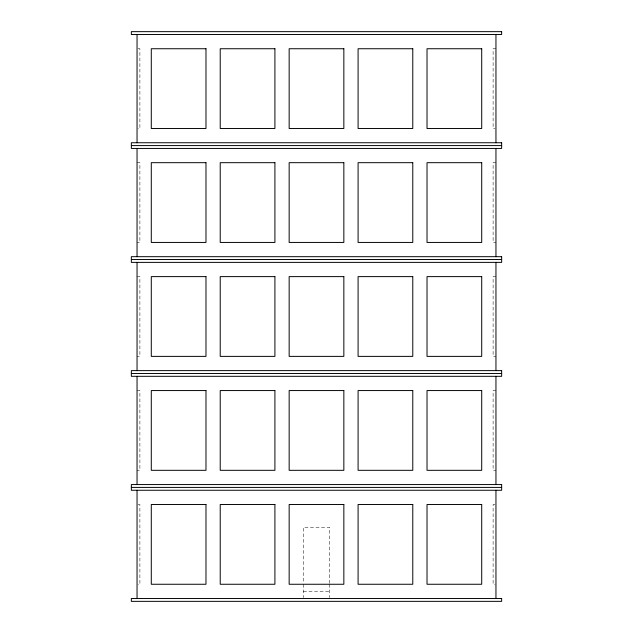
<?xml version="1.0" encoding="UTF-8"?>
<svg xmlns="http://www.w3.org/2000/svg" width="633" height="633" viewBox="0 0 633 633"><rect width="100%" height="100%" fill="white"/><g stroke="black" fill="none" stroke-linecap="round" stroke-linejoin="round"><path stroke-width="0.47" stroke-dasharray="3.17 2.37" d="M137.994 48.741L139.893 48.741L139.893 128.499L137.994 128.499M495.955 48.741L493.107 48.741L493.107 128.499L495.006 128.499M137.044 162.681L139.893 162.681L139.893 242.439L137.044 242.439M495.955 162.681L493.107 162.681L493.107 242.439L495.955 242.439M137.044 276.621L139.893 276.621L139.893 356.379L137.044 356.379M495.955 276.621L493.107 276.621L493.107 356.379L495.955 356.379M137.044 390.561L139.893 390.561L139.893 470.319L137.044 470.319M495.955 390.561L493.107 390.561L493.107 470.319L495.955 470.319M137.994 504.501L139.893 504.501L139.893 584.259L137.994 584.259M495.006 504.501L493.107 504.501L493.107 584.259L495.006 584.259M303.397 591.38L329.603 591.38M329.603 583.278L329.603 527.289L303.397 527.289L303.397 583.278M329.603 584.259L329.603 597.607M303.397 584.259L303.397 597.607"/><path stroke-width="0.95" d="M131.347 145.59L501.653 145.59M131.347 259.53L501.653 259.53M131.347 373.47L501.653 373.47M131.347 487.41L501.653 487.41M495.955 34.498L495.955 142.742M495.955 148.439L495.955 256.681M495.955 262.379L495.955 370.621M495.955 376.319L495.955 484.561M495.955 490.259L495.955 598.501M137.044 34.498L137.044 142.742M137.044 148.439L137.044 256.681M137.044 262.379L137.044 370.621M137.044 376.319L137.044 484.561M137.044 490.259L137.044 598.501M501.653 31.65L131.347 31.65L131.347 34.498L501.653 34.498L501.653 31.65M205.978 48.741L151.287 48.741L151.287 128.499L205.978 128.499L205.978 48.741M274.912 48.741L220.221 48.741L220.221 128.499L274.912 128.499L274.912 48.741M343.846 48.741L289.154 48.741L289.154 128.499L343.846 128.499L343.846 48.741M412.779 48.741L358.088 48.741L358.088 128.499L412.779 128.499L412.779 48.741M481.713 48.741L427.022 48.741L427.022 128.499L481.713 128.499L481.713 48.741M501.653 142.742L131.347 142.742L131.347 148.439L501.653 148.439L501.653 142.742M205.978 162.681L151.287 162.681L151.287 242.439L205.978 242.439L205.978 162.681M274.912 162.681L220.221 162.681L220.221 242.439L274.912 242.439L274.912 162.681M343.846 162.681L289.154 162.681L289.154 242.439L343.846 242.439L343.846 162.681M412.779 162.681L358.088 162.681L358.088 242.439L412.779 242.439L412.779 162.681M481.713 162.681L427.022 162.681L427.022 242.439L481.713 242.439L481.713 162.681M501.653 256.681L131.347 256.681L131.347 262.379L501.653 262.379L501.653 256.681M205.978 276.621L151.287 276.621L151.287 356.379L205.978 356.379L205.978 276.621M274.912 276.621L220.221 276.621L220.221 356.379L274.912 356.379L274.912 276.621M343.846 276.621L289.154 276.621L289.154 356.379L343.846 356.379L343.846 276.621M412.779 276.621L358.088 276.621L358.088 356.379L412.779 356.379L412.779 276.621M481.713 276.621L427.022 276.621L427.022 356.379L481.713 356.379L481.713 276.621M501.653 370.621L131.347 370.621L131.347 376.319L501.653 376.319L501.653 370.621M205.978 390.561L151.287 390.561L151.287 470.319L205.978 470.319L205.978 390.561M274.912 390.561L220.221 390.561L220.221 470.319L274.912 470.319L274.912 390.561M343.846 390.561L289.154 390.561L289.154 470.319L343.846 470.319L343.846 390.561M412.779 390.561L358.088 390.561L358.088 470.319L412.779 470.319L412.779 390.561M481.713 390.561L427.022 390.561L427.022 470.319L481.713 470.319L481.713 390.561M501.653 484.561L131.347 484.561L131.347 490.259L501.653 490.259L501.653 484.561M205.978 504.501L151.287 504.501L151.287 584.259L205.978 584.259L205.978 504.501M274.912 504.501L220.221 504.501L220.221 584.259L274.912 584.259L274.912 504.501M343.846 504.501L289.154 504.501L289.154 584.259L343.846 584.259L343.846 504.501M412.779 504.501L358.088 504.501L358.088 584.259L412.779 584.259L412.779 504.501M481.713 504.501L427.022 504.501L427.022 584.259L481.713 584.259L481.713 504.501M501.653 598.501L131.347 598.501L131.347 601.35L501.653 601.35L501.653 598.501"/></g></svg>
